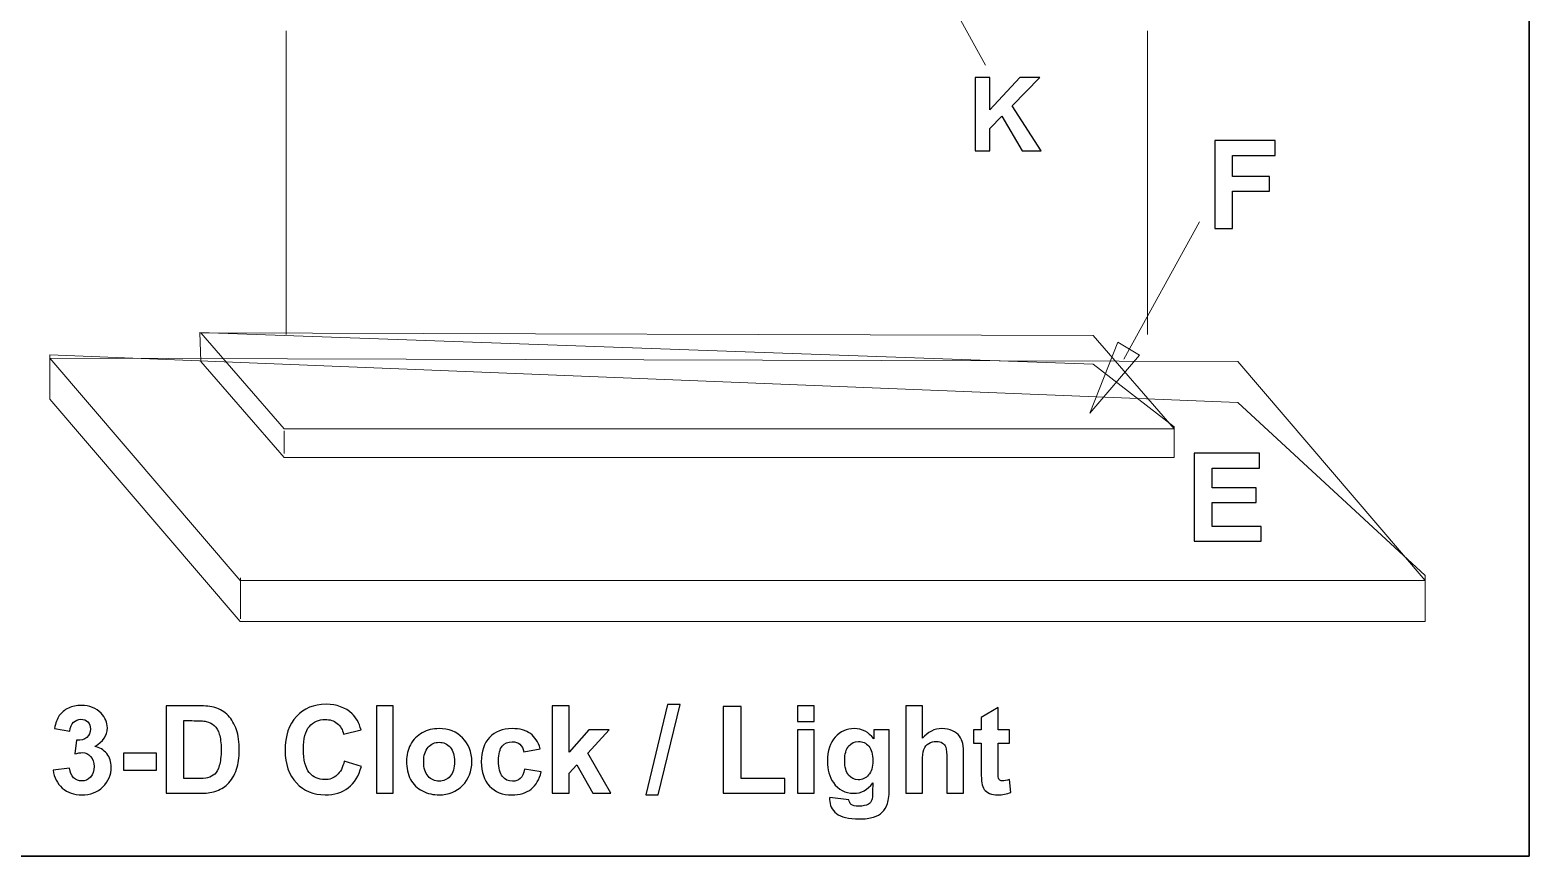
# Model space of a CAD drawing. Header units: centimetres. Extents: x -50 to 38, y -16.5 to 53.8.
# Drawn here: x -38.27 to -33.11, y 14.1 to 16.94 of the extents above; entities that cross this region are included whole.
import ezdxf
from ezdxf.lldxf.tags import DXFTag

# ---------------------------------------------------------------- set-up
doc = ezdxf.new("R2010")
doc.units = ezdxf.units.CM
doc.header["$MEASUREMENT"] = 0
doc.layers.add('layer 1', color=7, linetype='Continuous')
tags = doc.linetypes.add('New Line1', pattern=[0.4, 0.2, -0.2]).pattern_tags.tags
tags[6:7] = [DXFTag(74, 4), DXFTag(75, 0), DXFTag(340, '0'), DXFTag(46, 1.0), DXFTag(50, 0.0), DXFTag(44, 0.0), DXFTag(45, 0.0)]
tags[4:5] = [DXFTag(74, 4), DXFTag(75, 0), DXFTag(340, '0'), DXFTag(46, 1.0), DXFTag(50, 0.0), DXFTag(44, 0.0), DXFTag(45, 0.0)]
tags = doc.linetypes.add('New Line2', pattern=[0.4, 0.2, -0.2]).pattern_tags.tags
tags[6:7] = [DXFTag(74, 4), DXFTag(75, 0), DXFTag(340, '0'), DXFTag(46, 1.0), DXFTag(50, 0.0), DXFTag(44, 0.0), DXFTag(45, 0.0)]
tags[4:5] = [DXFTag(74, 4), DXFTag(75, 0), DXFTag(340, '0'), DXFTag(46, 1.0), DXFTag(50, 0.0), DXFTag(44, 0.0), DXFTag(45, 0.0)]

msp = doc.modelspace()

# ---------------------------------------------------------------- linework, layer by layer
at = {"layer": 'layer 1', "lineweight": 35}
msp.add_open_spline([(-43.05848, 25.57436), (-43.05848, 25.57436), (-33.11014, 25.57436), (-33.11014, 25.57436), (-33.11014, 25.57436), (-33.11014, 25.57436), (-33.11014, 14.1003), (-33.11014, 14.1003), (-33.11014, 14.1003), (-33.11014, 14.1003), (-43.05848, 14.1003), (-43.05848, 14.1003), (-43.05848, 14.1003), (-43.05848, 14.1003), (-43.05848, 25.57436), (-43.05848, 25.57436)], degree=3, knots=[0, 0, 0, 0, 0.2, 0.2, 0.2, 0.2, 0.4, 0.4, 0.4, 0.4, 0.6, 0.6, 0.6, 0.6, 1, 1, 1, 1], dxfattribs=at)
at = {"layer": 'layer 1', "lineweight": 18}
for points in [[(-35.24048, 17.29426), (-35.24048, 17.29426), (-34.97995, 16.82207), (-34.97995, 16.82207)], [(-34.50409, 15.81059), (-34.50409, 15.81059), (-34.24353, 16.28279), (-34.24353, 16.28279)]]:
    msp.add_open_spline(points, degree=3, dxfattribs=at)
at = {"layer": 'layer 1', "linetype": 'New Line2', "lineweight": 9}
msp.add_open_spline([(-37.38544, 16.93954), (-37.38544, 16.93954), (-37.38544, 15.89532), (-37.38544, 15.89532)], degree=3, dxfattribs=at)
at = {"layer": 'layer 1', "linetype": 'New Line1', "lineweight": 9}
msp.add_open_spline([(-34.42209, 16.93954), (-34.42209, 16.93954), (-34.42209, 15.89532), (-34.42209, 15.89532)], degree=3, dxfattribs=at)
at = {"layer": 'layer 1'}
for points, knots in [([(-35.01576, 16.52744), (-35.01576, 16.52744), (-35.01576, 16.78002), (-35.01576, 16.78002), (-35.01576, 16.78002), (-35.01576, 16.78002), (-34.96461, 16.78002), (-34.96461, 16.78002), (-34.96461, 16.78002), (-34.96461, 16.78002), (-34.96461, 16.66814), (-34.96461, 16.66814), (-34.96461, 16.66814), (-34.96461, 16.66814), (-34.86154, 16.78002), (-34.86154, 16.78002), (-34.86154, 16.78002), (-34.86154, 16.78002), (-34.79299, 16.78002), (-34.79299, 16.78002), (-34.79299, 16.78002), (-34.79299, 16.78002), (-34.88829, 16.68166), (-34.88829, 16.68166), (-34.88829, 16.68166), (-34.88829, 16.68166), (-34.78805, 16.52744), (-34.78805, 16.52744), (-34.78805, 16.52744), (-34.78805, 16.52744), (-34.85402, 16.52744), (-34.85402, 16.52744), (-34.85402, 16.52744), (-34.85402, 16.52744), (-34.92351, 16.64603), (-34.92351, 16.64603), (-34.92351, 16.64603), (-34.92351, 16.64603), (-34.96461, 16.60381), (-34.96461, 16.60381), (-34.96461, 16.60381), (-34.96461, 16.60381), (-34.96461, 16.52744), (-34.96461, 16.52744), (-34.96461, 16.52744), (-34.96461, 16.52744), (-35.01576, 16.52744), (-35.01576, 16.52744)], [0, 0, 0, 0, 0.0769231, 0.0769231, 0.0769231, 0.0769231, 0.1538462, 0.1538462, 0.1538462, 0.1538462, 0.2307692, 0.2307692, 0.2307692, 0.2307692, 0.3076923, 0.3076923, 0.3076923, 0.3076923, 0.3846154, 0.3846154, 0.3846154, 0.3846154, 0.4615385, 0.4615385, 0.4615385, 0.4615385, 0.5384615, 0.5384615, 0.5384615, 0.5384615, 0.6153846, 0.6153846, 0.6153846, 0.6153846, 0.6923077, 0.6923077, 0.6923077, 0.6923077, 0.7692308, 0.7692308, 0.7692308, 0.7692308, 0.8461538, 0.8461538, 0.8461538, 0.8461538, 1, 1, 1, 1]), ([(-34.19111, 16.25929), (-34.19111, 16.25929), (-34.19111, 16.56239), (-34.19111, 16.56239), (-34.19111, 16.56239), (-34.19111, 16.56239), (-33.98283, 16.56239), (-33.98283, 16.56239), (-33.98283, 16.56239), (-33.98283, 16.56239), (-33.98283, 16.51117), (-33.98283, 16.51117), (-33.98283, 16.51117), (-33.98283, 16.51117), (-34.12972, 16.51117), (-34.12972, 16.51117), (-34.12972, 16.51117), (-34.12972, 16.51117), (-34.12972, 16.43921), (-34.12972, 16.43921), (-34.12972, 16.43921), (-34.12972, 16.43921), (-34.00273, 16.43921), (-34.00273, 16.43921), (-34.00273, 16.43921), (-34.00273, 16.43921), (-34.00273, 16.38798), (-34.00273, 16.38798), (-34.00273, 16.38798), (-34.00273, 16.38798), (-34.12972, 16.38798), (-34.12972, 16.38798), (-34.12972, 16.38798), (-34.12972, 16.38798), (-34.12972, 16.25929), (-34.12972, 16.25929), (-34.12972, 16.25929), (-34.12972, 16.25929), (-34.19111, 16.25929), (-34.19111, 16.25929)], [0, 0, 0, 0, 0.0909091, 0.0909091, 0.0909091, 0.0909091, 0.1818182, 0.1818182, 0.1818182, 0.1818182, 0.2727273, 0.2727273, 0.2727273, 0.2727273, 0.3636364, 0.3636364, 0.3636364, 0.3636364, 0.4545455, 0.4545455, 0.4545455, 0.4545455, 0.5454545, 0.5454545, 0.5454545, 0.5454545, 0.6363636, 0.6363636, 0.6363636, 0.6363636, 0.7272727, 0.7272727, 0.7272727, 0.7272727, 0.8181818, 0.8181818, 0.8181818, 0.8181818, 1, 1, 1, 1]), ([(-34.26166, 15.18332), (-34.26166, 15.18332), (-34.26166, 15.48642), (-34.26166, 15.48642), (-34.26166, 15.48642), (-34.26166, 15.48642), (-34.03729, 15.48642), (-34.03729, 15.48642), (-34.03729, 15.48642), (-34.03729, 15.48642), (-34.03729, 15.4352), (-34.03729, 15.4352), (-34.03729, 15.4352), (-34.03729, 15.4352), (-34.20027, 15.4352), (-34.20027, 15.4352), (-34.20027, 15.4352), (-34.20027, 15.4352), (-34.20027, 15.36789), (-34.20027, 15.36789), (-34.20027, 15.36789), (-34.20027, 15.36789), (-34.04872, 15.36789), (-34.04872, 15.36789), (-34.04872, 15.36789), (-34.04872, 15.36789), (-34.04872, 15.31667), (-34.04872, 15.31667), (-34.04872, 15.31667), (-34.04872, 15.31667), (-34.20027, 15.31667), (-34.20027, 15.31667), (-34.20027, 15.31667), (-34.20027, 15.31667), (-34.20027, 15.23454), (-34.20027, 15.23454), (-34.20027, 15.23454), (-34.20027, 15.23454), (-34.03137, 15.23454), (-34.03137, 15.23454), (-34.03137, 15.23454), (-34.03137, 15.23454), (-34.03137, 15.18332), (-34.03137, 15.18332), (-34.03137, 15.18332), (-34.03137, 15.18332), (-34.26166, 15.18332), (-34.26166, 15.18332)], [0, 0, 0, 0, 0.0769231, 0.0769231, 0.0769231, 0.0769231, 0.1538462, 0.1538462, 0.1538462, 0.1538462, 0.2307692, 0.2307692, 0.2307692, 0.2307692, 0.3076923, 0.3076923, 0.3076923, 0.3076923, 0.3846154, 0.3846154, 0.3846154, 0.3846154, 0.4615385, 0.4615385, 0.4615385, 0.4615385, 0.5384615, 0.5384615, 0.5384615, 0.5384615, 0.6153846, 0.6153846, 0.6153846, 0.6153846, 0.6923077, 0.6923077, 0.6923077, 0.6923077, 0.7692308, 0.7692308, 0.7692308, 0.7692308, 0.8461538, 0.8461538, 0.8461538, 0.8461538, 1, 1, 1, 1]), ([(-38.18661, 14.39587), (-38.18661, 14.39587), (-38.13072, 14.40266), (-38.13072, 14.40266), (-38.13072, 14.40266), (-38.12896, 14.38837), (-38.1242, 14.37745), (-38.11643, 14.36988), (-38.11643, 14.36988), (-38.10865, 14.36232), (-38.09927, 14.35854), (-38.08827, 14.35854), (-38.08827, 14.35854), (-38.07643, 14.35854), (-38.06649, 14.36309), (-38.05836, 14.37212), (-38.05836, 14.37212), (-38.05031, 14.38116), (-38.04624, 14.39335), (-38.04624, 14.40876), (-38.04624, 14.40876), (-38.04624, 14.42326), (-38.0501, 14.43481), (-38.05787, 14.44329), (-38.05787, 14.44329), (-38.06565, 14.45176), (-38.0751, 14.45604), (-38.08631, 14.45604), (-38.08631, 14.45604), (-38.09366, 14.45604), (-38.10242, 14.45457), (-38.11264, 14.45169), (-38.11264, 14.45169), (-38.11264, 14.45169), (-38.10627, 14.49848), (-38.10627, 14.49848), (-38.10627, 14.49848), (-38.09072, 14.49806), (-38.07888, 14.50149), (-38.07069, 14.50871), (-38.07069, 14.50871), (-38.06249, 14.51585), (-38.05843, 14.52545), (-38.05843, 14.53743), (-38.05843, 14.53743), (-38.05843, 14.54758), (-38.06144, 14.55564), (-38.06747, 14.56173), (-38.06747, 14.56173), (-38.07349, 14.56776), (-38.08148, 14.57077), (-38.09149, 14.57077), (-38.09149, 14.57077), (-38.10137, 14.57077), (-38.10977, 14.56734), (-38.11671, 14.56047), (-38.11671, 14.56047), (-38.12371, 14.55361), (-38.12791, 14.54359), (-38.12945, 14.53042), (-38.12945, 14.53042), (-38.12945, 14.53042), (-38.18241, 14.53946), (-38.18241, 14.53946), (-38.18241, 14.53946), (-38.1787, 14.55781), (-38.17316, 14.57245), (-38.16567, 14.58345), (-38.16567, 14.58345), (-38.15824, 14.59437), (-38.14781, 14.60299), (-38.1345, 14.60929), (-38.1345, 14.60929), (-38.12119, 14.61553), (-38.1062, 14.61868), (-38.08967, 14.61868), (-38.08967, 14.61868), (-38.06137, 14.61868), (-38.03868, 14.60964), (-38.02159, 14.5915), (-38.02159, 14.5915), (-38.00751, 14.57665), (-38.00043, 14.55984), (-38.00043, 14.54114), (-38.00043, 14.54114), (-38.00043, 14.51466), (-38.01486, 14.49344), (-38.04379, 14.47768), (-38.04379, 14.47768), (-38.02656, 14.47397), (-38.01283, 14.4657), (-38.00247, 14.45281), (-38.00247, 14.45281), (-37.99217, 14.43993), (-37.98699, 14.42438), (-37.98699, 14.40617), (-37.98699, 14.40617), (-37.98699, 14.37976), (-37.99665, 14.35721), (-38.01591, 14.33857), (-38.01591, 14.33857), (-38.03518, 14.31994), (-38.05913, 14.31063), (-38.08785, 14.31063), (-38.08785, 14.31063), (-38.11503, 14.31063), (-38.13758, 14.31847), (-38.15544, 14.33423), (-38.15544, 14.33423), (-38.17337, 14.34992), (-38.18374, 14.37044), (-38.18661, 14.39587)], [0, 0, 0, 0, 0.0344828, 0.0344828, 0.0344828, 0.0344828, 0.0689655, 0.0689655, 0.0689655, 0.0689655, 0.1034483, 0.1034483, 0.1034483, 0.1034483, 0.137931, 0.137931, 0.137931, 0.137931, 0.1724138, 0.1724138, 0.1724138, 0.1724138, 0.2068966, 0.2068966, 0.2068966, 0.2068966, 0.2413793, 0.2413793, 0.2413793, 0.2413793, 0.2758621, 0.2758621, 0.2758621, 0.2758621, 0.3103448, 0.3103448, 0.3103448, 0.3103448, 0.3448276, 0.3448276, 0.3448276, 0.3448276, 0.3793103, 0.3793103, 0.3793103, 0.3793103, 0.4137931, 0.4137931, 0.4137931, 0.4137931, 0.4482759, 0.4482759, 0.4482759, 0.4482759, 0.4827586, 0.4827586, 0.4827586, 0.4827586, 0.5172414, 0.5172414, 0.5172414, 0.5172414, 0.5517241, 0.5517241, 0.5517241, 0.5517241, 0.5862069, 0.5862069, 0.5862069, 0.5862069, 0.6206897, 0.6206897, 0.6206897, 0.6206897, 0.6551724, 0.6551724, 0.6551724, 0.6551724, 0.6896552, 0.6896552, 0.6896552, 0.6896552, 0.7241379, 0.7241379, 0.7241379, 0.7241379, 0.7586207, 0.7586207, 0.7586207, 0.7586207, 0.7931034, 0.7931034, 0.7931034, 0.7931034, 0.8275862, 0.8275862, 0.8275862, 0.8275862, 0.862069, 0.862069, 0.862069, 0.862069, 0.8965517, 0.8965517, 0.8965517, 0.8965517, 0.9310345, 0.9310345, 0.9310345, 0.9310345, 1, 1, 1, 1]), ([(-37.79822, 14.617), (-37.79822, 14.617), (-37.68741, 14.617), (-37.68741, 14.617), (-37.68741, 14.617), (-37.66241, 14.617), (-37.64336, 14.61511), (-37.63026, 14.61125), (-37.63026, 14.61125), (-37.61268, 14.60607), (-37.59755, 14.59682), (-37.58501, 14.58352), (-37.58501, 14.58352), (-37.5724, 14.57028), (-37.56288, 14.55403), (-37.55629, 14.53477), (-37.55629, 14.53477), (-37.54978, 14.51557), (-37.54649, 14.49183), (-37.54649, 14.46367), (-37.54649, 14.46367), (-37.54649, 14.43888), (-37.54957, 14.41758), (-37.55573, 14.39965), (-37.55573, 14.39965), (-37.56323, 14.37773), (-37.57394, 14.36001), (-37.58788, 14.34649), (-37.58788, 14.34649), (-37.59839, 14.33619), (-37.61261, 14.32821), (-37.63047, 14.32246), (-37.63047, 14.32246), (-37.64385, 14.31819), (-37.66171, 14.31609), (-37.68412, 14.31609), (-37.68412, 14.31609), (-37.68412, 14.31609), (-37.79822, 14.31609), (-37.79822, 14.31609), (-37.79822, 14.31609), (-37.79822, 14.31609), (-37.79822, 14.617), (-37.79822, 14.617)], [0, 0, 0, 0, 0.0833333, 0.0833333, 0.0833333, 0.0833333, 0.1666667, 0.1666667, 0.1666667, 0.1666667, 0.25, 0.25, 0.25, 0.25, 0.3333333, 0.3333333, 0.3333333, 0.3333333, 0.4166667, 0.4166667, 0.4166667, 0.4166667, 0.5, 0.5, 0.5, 0.5, 0.5833333, 0.5833333, 0.5833333, 0.5833333, 0.6666667, 0.6666667, 0.6666667, 0.6666667, 0.75, 0.75, 0.75, 0.75, 0.8333333, 0.8333333, 0.8333333, 0.8333333, 1, 1, 1, 1]), ([(-37.18548, 14.42704), (-37.18548, 14.42704), (-37.12665, 14.40897), (-37.12665, 14.40897), (-37.12665, 14.40897), (-37.13568, 14.37584), (-37.15074, 14.35125), (-37.17175, 14.33514), (-37.17175, 14.33514), (-37.19277, 14.3191), (-37.21938, 14.31105), (-37.25167, 14.31105), (-37.25167, 14.31105), (-37.29167, 14.31105), (-37.32452, 14.32471), (-37.35029, 14.35202), (-37.35029, 14.35202), (-37.376, 14.37934), (-37.38889, 14.41667), (-37.38889, 14.46409), (-37.38889, 14.46409), (-37.38889, 14.51417), (-37.37593, 14.55312), (-37.35008, 14.58085), (-37.35008, 14.58085), (-37.32424, 14.60859), (-37.2902, 14.62246), (-37.24803, 14.62246), (-37.24803, 14.62246), (-37.21119, 14.62246), (-37.18128, 14.61153), (-37.15831, 14.58975), (-37.15831, 14.58975), (-37.14458, 14.57686), (-37.13435, 14.55837), (-37.12749, 14.5342), (-37.12749, 14.5342), (-37.12749, 14.5342), (-37.18758, 14.51992), (-37.18758, 14.51992), (-37.18758, 14.51992), (-37.19116, 14.53547), (-37.19858, 14.54779), (-37.20986, 14.55683), (-37.20986, 14.55683), (-37.2212, 14.56586), (-37.23493, 14.57035), (-37.25104, 14.57035), (-37.25104, 14.57035), (-37.27339, 14.57035), (-37.29153, 14.56236), (-37.3054, 14.54632), (-37.3054, 14.54632), (-37.31933, 14.53035), (-37.32627, 14.50444), (-37.32627, 14.46857), (-37.32627, 14.46857), (-37.32627, 14.43061), (-37.3194, 14.4035), (-37.30575, 14.38739), (-37.30575, 14.38739), (-37.29202, 14.37121), (-37.27423, 14.36316), (-37.2523, 14.36316), (-37.2523, 14.36316), (-37.23612, 14.36316), (-37.22218, 14.36827), (-37.21056, 14.37857), (-37.21056, 14.37857), (-37.19893, 14.38887), (-37.19053, 14.40497), (-37.18548, 14.42704)], [0, 0, 0, 0, 0.0526316, 0.0526316, 0.0526316, 0.0526316, 0.1052632, 0.1052632, 0.1052632, 0.1052632, 0.1578947, 0.1578947, 0.1578947, 0.1578947, 0.2105263, 0.2105263, 0.2105263, 0.2105263, 0.2631579, 0.2631579, 0.2631579, 0.2631579, 0.3157895, 0.3157895, 0.3157895, 0.3157895, 0.3684211, 0.3684211, 0.3684211, 0.3684211, 0.4210526, 0.4210526, 0.4210526, 0.4210526, 0.4736842, 0.4736842, 0.4736842, 0.4736842, 0.5263158, 0.5263158, 0.5263158, 0.5263158, 0.5789474, 0.5789474, 0.5789474, 0.5789474, 0.6315789, 0.6315789, 0.6315789, 0.6315789, 0.6842105, 0.6842105, 0.6842105, 0.6842105, 0.7368421, 0.7368421, 0.7368421, 0.7368421, 0.7894737, 0.7894737, 0.7894737, 0.7894737, 0.8421053, 0.8421053, 0.8421053, 0.8421053, 0.8947368, 0.8947368, 0.8947368, 0.8947368, 1, 1, 1, 1]), ([(-37.07488, 14.31609), (-37.07488, 14.31609), (-37.07488, 14.617), (-37.07488, 14.617), (-37.07488, 14.617), (-37.07488, 14.617), (-37.01731, 14.617), (-37.01731, 14.617), (-37.01731, 14.617), (-37.01731, 14.617), (-37.01731, 14.31609), (-37.01731, 14.31609), (-37.01731, 14.31609), (-37.01731, 14.31609), (-37.07488, 14.31609), (-37.07488, 14.31609)], [0, 0, 0, 0, 0.2, 0.2, 0.2, 0.2, 0.4, 0.4, 0.4, 0.4, 0.6, 0.6, 0.6, 0.6, 1, 1, 1, 1]), ([(-36.46978, 14.31609), (-36.46978, 14.31609), (-36.46978, 14.617), (-36.46978, 14.617), (-36.46978, 14.617), (-36.46978, 14.617), (-36.41221, 14.617), (-36.41221, 14.617), (-36.41221, 14.617), (-36.41221, 14.617), (-36.41221, 14.45737), (-36.41221, 14.45737), (-36.41221, 14.45737), (-36.41221, 14.45737), (-36.34476, 14.5342), (-36.34476, 14.5342), (-36.34476, 14.5342), (-36.34476, 14.5342), (-36.27373, 14.5342), (-36.27373, 14.5342), (-36.27373, 14.5342), (-36.27373, 14.5342), (-36.34812, 14.4545), (-36.34812, 14.4545), (-36.34812, 14.4545), (-36.34812, 14.4545), (-36.26827, 14.31609), (-36.26827, 14.31609), (-36.26827, 14.31609), (-36.26827, 14.31609), (-36.33047, 14.31609), (-36.33047, 14.31609), (-36.33047, 14.31609), (-36.33047, 14.31609), (-36.38552, 14.4145), (-36.38552, 14.4145), (-36.38552, 14.4145), (-36.38552, 14.4145), (-36.41221, 14.38592), (-36.41221, 14.38592), (-36.41221, 14.38592), (-36.41221, 14.38592), (-36.41221, 14.31609), (-36.41221, 14.31609), (-36.41221, 14.31609), (-36.41221, 14.31609), (-36.46978, 14.31609), (-36.46978, 14.31609)], [0, 0, 0, 0, 0.0769231, 0.0769231, 0.0769231, 0.0769231, 0.1538462, 0.1538462, 0.1538462, 0.1538462, 0.2307692, 0.2307692, 0.2307692, 0.2307692, 0.3076923, 0.3076923, 0.3076923, 0.3076923, 0.3846154, 0.3846154, 0.3846154, 0.3846154, 0.4615385, 0.4615385, 0.4615385, 0.4615385, 0.5384615, 0.5384615, 0.5384615, 0.5384615, 0.6153846, 0.6153846, 0.6153846, 0.6153846, 0.6923077, 0.6923077, 0.6923077, 0.6923077, 0.7692308, 0.7692308, 0.7692308, 0.7692308, 0.8461538, 0.8461538, 0.8461538, 0.8461538, 1, 1, 1, 1]), ([(-36.14829, 14.31105), (-36.14829, 14.31105), (-36.07348, 14.62204), (-36.07348, 14.62204), (-36.07348, 14.62204), (-36.07348, 14.62204), (-36.0302, 14.62204), (-36.0302, 14.62204), (-36.0302, 14.62204), (-36.0302, 14.62204), (-36.10542, 14.31105), (-36.10542, 14.31105), (-36.10542, 14.31105), (-36.10542, 14.31105), (-36.14829, 14.31105), (-36.14829, 14.31105)], [0, 0, 0, 0, 0.2, 0.2, 0.2, 0.2, 0.4, 0.4, 0.4, 0.4, 0.6, 0.6, 0.6, 0.6, 1, 1, 1, 1]), ([(-35.88157, 14.31609), (-35.88157, 14.31609), (-35.88157, 14.61447), (-35.88157, 14.61447), (-35.88157, 14.61447), (-35.88157, 14.61447), (-35.82063, 14.61447), (-35.82063, 14.61447), (-35.82063, 14.61447), (-35.82063, 14.61447), (-35.82063, 14.36694), (-35.82063, 14.36694), (-35.82063, 14.36694), (-35.82063, 14.36694), (-35.66976, 14.36694), (-35.66976, 14.36694), (-35.66976, 14.36694), (-35.66976, 14.36694), (-35.66976, 14.31609), (-35.66976, 14.31609), (-35.66976, 14.31609), (-35.66976, 14.31609), (-35.88157, 14.31609), (-35.88157, 14.31609)], [0, 0, 0, 0, 0.1428571, 0.1428571, 0.1428571, 0.1428571, 0.2857143, 0.2857143, 0.2857143, 0.2857143, 0.4285714, 0.4285714, 0.4285714, 0.4285714, 0.5714286, 0.5714286, 0.5714286, 0.5714286, 0.7142857, 0.7142857, 0.7142857, 0.7142857, 1, 1, 1, 1]), ([(-35.62696, 14.56362), (-35.62696, 14.56362), (-35.62696, 14.617), (-35.62696, 14.617), (-35.62696, 14.617), (-35.62696, 14.617), (-35.56939, 14.617), (-35.56939, 14.617), (-35.56939, 14.617), (-35.56939, 14.617), (-35.56939, 14.56362), (-35.56939, 14.56362), (-35.56939, 14.56362), (-35.56939, 14.56362), (-35.62696, 14.56362), (-35.62696, 14.56362)], [0, 0, 0, 0, 0.2, 0.2, 0.2, 0.2, 0.4, 0.4, 0.4, 0.4, 0.6, 0.6, 0.6, 0.6, 1, 1, 1, 1]), ([(-35.19676, 14.617), (-35.19676, 14.617), (-35.19676, 14.50549), (-35.19676, 14.50549), (-35.19676, 14.50549), (-35.17805, 14.52769), (-35.15564, 14.53883), (-35.12965, 14.53883), (-35.12965, 14.53883), (-35.11628, 14.53883), (-35.10423, 14.53638), (-35.09351, 14.53147), (-35.09351, 14.53147), (-35.0828, 14.5265), (-35.07474, 14.52027), (-35.06928, 14.51256), (-35.06928, 14.51256), (-35.06381, 14.50493), (-35.0601, 14.49645), (-35.05814, 14.48714), (-35.05814, 14.48714), (-35.05611, 14.47782), (-35.05513, 14.46339), (-35.05513, 14.44385), (-35.05513, 14.44385), (-35.05513, 14.44385), (-35.05513, 14.31609), (-35.05513, 14.31609), (-35.05513, 14.31609), (-35.05513, 14.31609), (-35.1127, 14.31609), (-35.1127, 14.31609), (-35.1127, 14.31609), (-35.1127, 14.31609), (-35.1127, 14.4311), (-35.1127, 14.4311), (-35.1127, 14.4311), (-35.1127, 14.45394), (-35.11382, 14.46843), (-35.116, 14.4746), (-35.116, 14.4746), (-35.11824, 14.48076), (-35.12216, 14.48566), (-35.12776, 14.48924), (-35.12776, 14.48924), (-35.13337, 14.49288), (-35.14037, 14.4947), (-35.14885, 14.4947), (-35.14885, 14.4947), (-35.15851, 14.4947), (-35.16713, 14.49239), (-35.17476, 14.4877), (-35.17476, 14.4877), (-35.1824, 14.48307), (-35.18793, 14.47607), (-35.19143, 14.46668), (-35.19143, 14.46668), (-35.19501, 14.45737), (-35.19676, 14.4435), (-35.19676, 14.42522), (-35.19676, 14.42522), (-35.19676, 14.42522), (-35.19676, 14.31609), (-35.19676, 14.31609), (-35.19676, 14.31609), (-35.19676, 14.31609), (-35.25433, 14.31609), (-35.25433, 14.31609), (-35.25433, 14.31609), (-35.25433, 14.31609), (-35.25433, 14.617), (-35.25433, 14.617), (-35.25433, 14.617), (-35.25433, 14.617), (-35.19676, 14.617), (-35.19676, 14.617)], [0, 0, 0, 0, 0.05, 0.05, 0.05, 0.05, 0.1, 0.1, 0.1, 0.1, 0.15, 0.15, 0.15, 0.15, 0.2, 0.2, 0.2, 0.2, 0.25, 0.25, 0.25, 0.25, 0.3, 0.3, 0.3, 0.3, 0.35, 0.35, 0.35, 0.35, 0.4, 0.4, 0.4, 0.4, 0.45, 0.45, 0.45, 0.45, 0.5, 0.5, 0.5, 0.5, 0.55, 0.55, 0.55, 0.55, 0.6, 0.6, 0.6, 0.6, 0.65, 0.65, 0.65, 0.65, 0.7, 0.7, 0.7, 0.7, 0.75, 0.75, 0.75, 0.75, 0.8, 0.8, 0.8, 0.8, 0.85, 0.85, 0.85, 0.85, 0.9, 0.9, 0.9, 0.9, 1, 1, 1, 1]), ([(-34.89718, 14.5342), (-34.89718, 14.5342), (-34.89718, 14.4884), (-34.89718, 14.4884), (-34.89718, 14.4884), (-34.89718, 14.4884), (-34.93668, 14.4884), (-34.93668, 14.4884), (-34.93668, 14.4884), (-34.93668, 14.4884), (-34.93668, 14.40007), (-34.93668, 14.40007), (-34.93668, 14.40007), (-34.93668, 14.38214), (-34.93633, 14.3717), (-34.93556, 14.36876), (-34.93556, 14.36876), (-34.93479, 14.36582), (-34.93311, 14.36337), (-34.93038, 14.36141), (-34.93038, 14.36141), (-34.92772, 14.35952), (-34.9245, 14.35854), (-34.92064, 14.35854), (-34.92064, 14.35854), (-34.91525, 14.35854), (-34.90755, 14.36036), (-34.89739, 14.36407), (-34.89739, 14.36407), (-34.89739, 14.36407), (-34.89256, 14.31924), (-34.89256, 14.31924), (-34.89256, 14.31924), (-34.90594, 14.3135), (-34.92106, 14.31063), (-34.93801, 14.31063), (-34.93801, 14.31063), (-34.94838, 14.31063), (-34.9577, 14.31238), (-34.96603, 14.31588), (-34.96603, 14.31588), (-34.97437, 14.31938), (-34.98046, 14.32393), (-34.98431, 14.32947), (-34.98431, 14.32947), (-34.98824, 14.33507), (-34.9909, 14.34257), (-34.99244, 14.35209), (-34.99244, 14.35209), (-34.99363, 14.35882), (-34.99426, 14.3724), (-34.99426, 14.39293), (-34.99426, 14.39293), (-34.99426, 14.39293), (-34.99426, 14.4884), (-34.99426, 14.4884), (-34.99426, 14.4884), (-34.99426, 14.4884), (-35.02074, 14.4884), (-35.02074, 14.4884), (-35.02074, 14.4884), (-35.02074, 14.4884), (-35.02074, 14.5342), (-35.02074, 14.5342), (-35.02074, 14.5342), (-35.02074, 14.5342), (-34.99426, 14.5342), (-34.99426, 14.5342), (-34.99426, 14.5342), (-34.99426, 14.5342), (-34.99426, 14.57749), (-34.99426, 14.57749), (-34.99426, 14.57749), (-34.99426, 14.57749), (-34.93668, 14.61153), (-34.93668, 14.61153), (-34.93668, 14.61153), (-34.93668, 14.61153), (-34.93668, 14.5342), (-34.93668, 14.5342), (-34.93668, 14.5342), (-34.93668, 14.5342), (-34.89718, 14.5342), (-34.89718, 14.5342)], [0, 0, 0, 0, 0.0454545, 0.0454545, 0.0454545, 0.0454545, 0.0909091, 0.0909091, 0.0909091, 0.0909091, 0.1363636, 0.1363636, 0.1363636, 0.1363636, 0.1818182, 0.1818182, 0.1818182, 0.1818182, 0.2272727, 0.2272727, 0.2272727, 0.2272727, 0.2727273, 0.2727273, 0.2727273, 0.2727273, 0.3181818, 0.3181818, 0.3181818, 0.3181818, 0.3636364, 0.3636364, 0.3636364, 0.3636364, 0.4090909, 0.4090909, 0.4090909, 0.4090909, 0.4545455, 0.4545455, 0.4545455, 0.4545455, 0.5, 0.5, 0.5, 0.5, 0.5454545, 0.5454545, 0.5454545, 0.5454545, 0.5909091, 0.5909091, 0.5909091, 0.5909091, 0.6363636, 0.6363636, 0.6363636, 0.6363636, 0.6818182, 0.6818182, 0.6818182, 0.6818182, 0.7272727, 0.7272727, 0.7272727, 0.7272727, 0.7727273, 0.7727273, 0.7727273, 0.7727273, 0.8181818, 0.8181818, 0.8181818, 0.8181818, 0.8636364, 0.8636364, 0.8636364, 0.8636364, 0.9090909, 0.9090909, 0.9090909, 0.9090909, 1, 1, 1, 1]), ([(-37.73728, 14.56614), (-37.73728, 14.56614), (-37.73728, 14.36694), (-37.73728, 14.36694), (-37.73728, 14.36694), (-37.73728, 14.36694), (-37.69211, 14.36694), (-37.69211, 14.36694), (-37.69211, 14.36694), (-37.67522, 14.36694), (-37.66304, 14.36792), (-37.65554, 14.36981), (-37.65554, 14.36981), (-37.64567, 14.37226), (-37.63754, 14.37647), (-37.6311, 14.38235), (-37.6311, 14.38235), (-37.62458, 14.38823), (-37.61933, 14.3979), (-37.61527, 14.41135), (-37.61527, 14.41135), (-37.61114, 14.4248), (-37.6091, 14.44322), (-37.6091, 14.46647), (-37.6091, 14.46647), (-37.6091, 14.48973), (-37.61114, 14.50752), (-37.61527, 14.51999), (-37.61527, 14.51999), (-37.61933, 14.53245), (-37.62507, 14.54212), (-37.63243, 14.54912), (-37.63243, 14.54912), (-37.63978, 14.55606), (-37.6491, 14.56082), (-37.66045, 14.56327), (-37.66045, 14.56327), (-37.66885, 14.56516), (-37.68545, 14.56614), (-37.71011, 14.56614), (-37.71011, 14.56614), (-37.71011, 14.56614), (-37.73728, 14.56614), (-37.73728, 14.56614)], [0, 0, 0, 0, 0.0833333, 0.0833333, 0.0833333, 0.0833333, 0.1666667, 0.1666667, 0.1666667, 0.1666667, 0.25, 0.25, 0.25, 0.25, 0.3333333, 0.3333333, 0.3333333, 0.3333333, 0.4166667, 0.4166667, 0.4166667, 0.4166667, 0.5, 0.5, 0.5, 0.5, 0.5833333, 0.5833333, 0.5833333, 0.5833333, 0.6666667, 0.6666667, 0.6666667, 0.6666667, 0.75, 0.75, 0.75, 0.75, 0.8333333, 0.8333333, 0.8333333, 0.8333333, 1, 1, 1, 1]), ([(-36.97157, 14.42781), (-36.97157, 14.447), (-36.96688, 14.46556), (-36.95742, 14.48349), (-36.95742, 14.48349), (-36.94796, 14.50149), (-36.93459, 14.51515), (-36.91729, 14.52461), (-36.91729, 14.52461), (-36.89999, 14.53406), (-36.88072, 14.53883), (-36.85936, 14.53883), (-36.85936, 14.53883), (-36.82637, 14.53883), (-36.7994, 14.52811), (-36.77832, 14.50668), (-36.77832, 14.50668), (-36.75724, 14.48517), (-36.74673, 14.45814), (-36.74673, 14.42536), (-36.74673, 14.42536), (-36.74673, 14.3923), (-36.75738, 14.36491), (-36.7786, 14.3432), (-36.7786, 14.3432), (-36.79989, 14.32148), (-36.82665, 14.31063), (-36.85894, 14.31063), (-36.85894, 14.31063), (-36.8789, 14.31063), (-36.89795, 14.31518), (-36.9161, 14.32422), (-36.9161, 14.32422), (-36.93417, 14.33325), (-36.94796, 14.34649), (-36.95742, 14.364), (-36.95742, 14.364), (-36.96688, 14.38144), (-36.97157, 14.40273), (-36.97157, 14.42781)], [0, 0, 0, 0, 0.0909091, 0.0909091, 0.0909091, 0.0909091, 0.1818182, 0.1818182, 0.1818182, 0.1818182, 0.2727273, 0.2727273, 0.2727273, 0.2727273, 0.3636364, 0.3636364, 0.3636364, 0.3636364, 0.4545455, 0.4545455, 0.4545455, 0.4545455, 0.5454545, 0.5454545, 0.5454545, 0.5454545, 0.6363636, 0.6363636, 0.6363636, 0.6363636, 0.7272727, 0.7272727, 0.7272727, 0.7272727, 0.8181818, 0.8181818, 0.8181818, 0.8181818, 1, 1, 1, 1]), ([(-36.91231, 14.42473), (-36.91231, 14.40308), (-36.9072, 14.38648), (-36.89697, 14.375), (-36.89697, 14.375), (-36.88668, 14.36344), (-36.87407, 14.3577), (-36.85901, 14.3577), (-36.85901, 14.3577), (-36.84402, 14.3577), (-36.83141, 14.36344), (-36.82126, 14.375), (-36.82126, 14.375), (-36.8111, 14.38648), (-36.80599, 14.40322), (-36.80599, 14.42515), (-36.80599, 14.42515), (-36.80599, 14.44651), (-36.8111, 14.46297), (-36.82126, 14.47446), (-36.82126, 14.47446), (-36.83141, 14.48602), (-36.84402, 14.49176), (-36.85901, 14.49176), (-36.85901, 14.49176), (-36.87407, 14.49176), (-36.88668, 14.48602), (-36.89697, 14.47446), (-36.89697, 14.47446), (-36.9072, 14.46297), (-36.91231, 14.44637), (-36.91231, 14.42473)], [0, 0, 0, 0, 0.1111111, 0.1111111, 0.1111111, 0.1111111, 0.2222222, 0.2222222, 0.2222222, 0.2222222, 0.3333333, 0.3333333, 0.3333333, 0.3333333, 0.4444444, 0.4444444, 0.4444444, 0.4444444, 0.5555556, 0.5555556, 0.5555556, 0.5555556, 0.6666667, 0.6666667, 0.6666667, 0.6666667, 0.7777778, 0.7777778, 0.7777778, 0.7777778, 1, 1, 1, 1]), ([(-36.51145, 14.46948), (-36.51145, 14.46948), (-36.56819, 14.4594), (-36.56819, 14.4594), (-36.56819, 14.4594), (-36.57008, 14.47068), (-36.57442, 14.47915), (-36.58122, 14.48489), (-36.58122, 14.48489), (-36.58801, 14.49057), (-36.59677, 14.49344), (-36.60755, 14.49344), (-36.60755, 14.49344), (-36.62191, 14.49344), (-36.6334, 14.48847), (-36.64194, 14.47852), (-36.64194, 14.47852), (-36.65049, 14.46857), (-36.65476, 14.45197), (-36.65476, 14.42865), (-36.65476, 14.42865), (-36.65476, 14.40273), (-36.65042, 14.38445), (-36.64173, 14.37374), (-36.64173, 14.37374), (-36.63305, 14.36302), (-36.62142, 14.3577), (-36.60685, 14.3577), (-36.60685, 14.3577), (-36.59593, 14.3577), (-36.58696, 14.36085), (-36.58003, 14.36708), (-36.58003, 14.36708), (-36.57302, 14.37332), (-36.56812, 14.38403), (-36.56525, 14.3993), (-36.56525, 14.3993), (-36.56525, 14.3993), (-36.50851, 14.38964), (-36.50851, 14.38964), (-36.50851, 14.38964), (-36.5144, 14.36358), (-36.52567, 14.3439), (-36.54234, 14.33059), (-36.54234, 14.33059), (-36.55901, 14.31728), (-36.58136, 14.31063), (-36.60944, 14.31063), (-36.60944, 14.31063), (-36.64124, 14.31063), (-36.66667, 14.32071), (-36.68558, 14.34082), (-36.68558, 14.34082), (-36.70456, 14.36099), (-36.71402, 14.38887), (-36.71402, 14.42452), (-36.71402, 14.42452), (-36.71402, 14.46059), (-36.70449, 14.48861), (-36.68551, 14.50871), (-36.68551, 14.50871), (-36.66653, 14.52881), (-36.64082, 14.53883), (-36.60839, 14.53883), (-36.60839, 14.53883), (-36.58192, 14.53883), (-36.56083, 14.53308), (-36.54514, 14.52167), (-36.54514, 14.52167), (-36.52952, 14.51025), (-36.51832, 14.49288), (-36.51145, 14.46948)], [0, 0, 0, 0, 0.0526316, 0.0526316, 0.0526316, 0.0526316, 0.1052632, 0.1052632, 0.1052632, 0.1052632, 0.1578947, 0.1578947, 0.1578947, 0.1578947, 0.2105263, 0.2105263, 0.2105263, 0.2105263, 0.2631579, 0.2631579, 0.2631579, 0.2631579, 0.3157895, 0.3157895, 0.3157895, 0.3157895, 0.3684211, 0.3684211, 0.3684211, 0.3684211, 0.4210526, 0.4210526, 0.4210526, 0.4210526, 0.4736842, 0.4736842, 0.4736842, 0.4736842, 0.5263158, 0.5263158, 0.5263158, 0.5263158, 0.5789474, 0.5789474, 0.5789474, 0.5789474, 0.6315789, 0.6315789, 0.6315789, 0.6315789, 0.6842105, 0.6842105, 0.6842105, 0.6842105, 0.7368421, 0.7368421, 0.7368421, 0.7368421, 0.7894737, 0.7894737, 0.7894737, 0.7894737, 0.8421053, 0.8421053, 0.8421053, 0.8421053, 0.8947368, 0.8947368, 0.8947368, 0.8947368, 1, 1, 1, 1]), ([(-35.62696, 14.31609), (-35.62696, 14.31609), (-35.62696, 14.5342), (-35.62696, 14.5342), (-35.62696, 14.5342), (-35.62696, 14.5342), (-35.56939, 14.5342), (-35.56939, 14.5342), (-35.56939, 14.5342), (-35.56939, 14.5342), (-35.56939, 14.31609), (-35.56939, 14.31609), (-35.56939, 14.31609), (-35.56939, 14.31609), (-35.62696, 14.31609), (-35.62696, 14.31609)], [0, 0, 0, 0, 0.2, 0.2, 0.2, 0.2, 0.4, 0.4, 0.4, 0.4, 0.6, 0.6, 0.6, 0.6, 1, 1, 1, 1]), ([(-35.51566, 14.30222), (-35.51566, 14.30222), (-35.44968, 14.29424), (-35.44968, 14.29424), (-35.44968, 14.29424), (-35.44856, 14.28646), (-35.44604, 14.28114), (-35.44212, 14.2782), (-35.44212, 14.2782), (-35.43659, 14.27406), (-35.42797, 14.27196), (-35.4162, 14.27196), (-35.4162, 14.27196), (-35.40114, 14.27196), (-35.38987, 14.2742), (-35.3823, 14.27876), (-35.3823, 14.27876), (-35.37726, 14.28177), (-35.37341, 14.2866), (-35.37082, 14.29333), (-35.37082, 14.29333), (-35.36906, 14.29809), (-35.36815, 14.30698), (-35.36815, 14.3198), (-35.36815, 14.3198), (-35.36815, 14.3198), (-35.36787, 14.35167), (-35.36787, 14.35167), (-35.36787, 14.35167), (-35.38524, 14.32793), (-35.4071, 14.31609), (-35.43343, 14.31609), (-35.43343, 14.31609), (-35.46271, 14.31609), (-35.48597, 14.32849), (-35.50306, 14.35321), (-35.50306, 14.35321), (-35.51651, 14.37276), (-35.52323, 14.39713), (-35.52323, 14.4262), (-35.52323, 14.4262), (-35.52323, 14.46276), (-35.5144, 14.49064), (-35.49682, 14.5099), (-35.49682, 14.5099), (-35.47924, 14.52916), (-35.45732, 14.53883), (-35.43112, 14.53883), (-35.43112, 14.53883), (-35.40416, 14.53883), (-35.38188, 14.52699), (-35.36437, 14.50332), (-35.36437, 14.50332), (-35.36437, 14.50332), (-35.36437, 14.5342), (-35.36437, 14.5342), (-35.36437, 14.5342), (-35.36437, 14.5342), (-35.31058, 14.5342), (-35.31058, 14.5342), (-35.31058, 14.5342), (-35.31058, 14.5342), (-35.31058, 14.33864), (-35.31058, 14.33864), (-35.31058, 14.33864), (-35.31058, 14.31294), (-35.31268, 14.29368), (-35.31695, 14.281), (-35.31695, 14.281), (-35.32115, 14.26825), (-35.32711, 14.2583), (-35.33481, 14.25102), (-35.33481, 14.25102), (-35.34245, 14.24381), (-35.35267, 14.23806), (-35.36549, 14.234), (-35.36549, 14.234), (-35.37831, 14.22987), (-35.39449, 14.22784), (-35.41403, 14.22784), (-35.41403, 14.22784), (-35.45101, 14.22784), (-35.47721, 14.23421), (-35.49269, 14.24689), (-35.49269, 14.24689), (-35.50817, 14.25964), (-35.51587, 14.27567), (-35.51587, 14.29522), (-35.51587, 14.29522), (-35.51587, 14.29711), (-35.5158, 14.29949), (-35.51566, 14.30222)], [0, 0, 0, 0, 0.0416667, 0.0416667, 0.0416667, 0.0416667, 0.0833333, 0.0833333, 0.0833333, 0.0833333, 0.125, 0.125, 0.125, 0.125, 0.1666667, 0.1666667, 0.1666667, 0.1666667, 0.2083333, 0.2083333, 0.2083333, 0.2083333, 0.25, 0.25, 0.25, 0.25, 0.2916667, 0.2916667, 0.2916667, 0.2916667, 0.3333333, 0.3333333, 0.3333333, 0.3333333, 0.375, 0.375, 0.375, 0.375, 0.4166667, 0.4166667, 0.4166667, 0.4166667, 0.4583333, 0.4583333, 0.4583333, 0.4583333, 0.5, 0.5, 0.5, 0.5, 0.5416667, 0.5416667, 0.5416667, 0.5416667, 0.5833333, 0.5833333, 0.5833333, 0.5833333, 0.625, 0.625, 0.625, 0.625, 0.6666667, 0.6666667, 0.6666667, 0.6666667, 0.7083333, 0.7083333, 0.7083333, 0.7083333, 0.75, 0.75, 0.75, 0.75, 0.7916667, 0.7916667, 0.7916667, 0.7916667, 0.8333333, 0.8333333, 0.8333333, 0.8333333, 0.875, 0.875, 0.875, 0.875, 0.9166667, 0.9166667, 0.9166667, 0.9166667, 1, 1, 1, 1]), ([(-35.46397, 14.42956), (-35.46397, 14.40645), (-35.45949, 14.38957), (-35.45059, 14.37885), (-35.45059, 14.37885), (-35.44163, 14.36813), (-35.43056, 14.36274), (-35.41746, 14.36274), (-35.41746, 14.36274), (-35.40346, 14.36274), (-35.39155, 14.36827), (-35.38188, 14.37927), (-35.38188, 14.37927), (-35.37215, 14.39027), (-35.36731, 14.40652), (-35.36731, 14.42809), (-35.36731, 14.42809), (-35.36731, 14.45064), (-35.37194, 14.46738), (-35.38125, 14.47831), (-35.38125, 14.47831), (-35.3905, 14.48924), (-35.40226, 14.4947), (-35.41648, 14.4947), (-35.41648, 14.4947), (-35.43028, 14.4947), (-35.44163, 14.48931), (-35.45059, 14.47859), (-35.45059, 14.47859), (-35.45949, 14.46787), (-35.46397, 14.45155), (-35.46397, 14.42956)], [0, 0, 0, 0, 0.1111111, 0.1111111, 0.1111111, 0.1111111, 0.2222222, 0.2222222, 0.2222222, 0.2222222, 0.3333333, 0.3333333, 0.3333333, 0.3333333, 0.4444444, 0.4444444, 0.4444444, 0.4444444, 0.5555556, 0.5555556, 0.5555556, 0.5555556, 0.6666667, 0.6666667, 0.6666667, 0.6666667, 0.7777778, 0.7777778, 0.7777778, 0.7777778, 1, 1, 1, 1]), ([(-37.94532, 14.39636), (-37.94532, 14.39636), (-37.94532, 14.45394), (-37.94532, 14.45394), (-37.94532, 14.45394), (-37.94532, 14.45394), (-37.83185, 14.45394), (-37.83185, 14.45394), (-37.83185, 14.45394), (-37.83185, 14.45394), (-37.83185, 14.39636), (-37.83185, 14.39636), (-37.83185, 14.39636), (-37.83185, 14.39636), (-37.94532, 14.39636), (-37.94532, 14.39636)], [0, 0, 0, 0, 0.2, 0.2, 0.2, 0.2, 0.4, 0.4, 0.4, 0.4, 0.6, 0.6, 0.6, 0.6, 1, 1, 1, 1])]:
    msp.add_open_spline(points, degree=3, knots=knots, dxfattribs=at)
at = {"layer": 'layer 1', "color": 254, "lineweight": 9}
for points in [[(-37.67882, 15.80229), (-37.67882, 15.80229), (-37.3925, 15.4716), (-37.3925, 15.4716), (-37.3925, 15.4716), (-37.3925, 15.4716), (-34.33036, 15.4716), (-34.33036, 15.4716), (-34.33036, 15.4716), (-34.33036, 15.4716), (-34.33036, 15.57782), (-34.33036, 15.57782), (-34.33036, 15.57782), (-34.33036, 15.57782), (-34.60887, 15.79326), (-34.60887, 15.79326), (-34.60887, 15.79326), (-34.60887, 15.79326), (-37.68178, 15.90238), (-37.68178, 15.90238), (-37.68178, 15.90238), (-37.68178, 15.90238), (-37.67882, 15.80229), (-37.67882, 15.80229)], [(-38.19773, 15.67307), (-38.19773, 15.67307), (-37.54333, 14.9075), (-37.54333, 14.9075), (-37.54333, 14.9075), (-37.54333, 14.9075), (-33.46758, 14.9075), (-33.46758, 14.9075), (-33.46758, 14.9075), (-33.46758, 14.9075), (-33.46758, 15.06625), (-33.46758, 15.06625), (-33.46758, 15.06625), (-33.46758, 15.06625), (-34.11154, 15.66104), (-34.11154, 15.66104), (-34.11154, 15.66104), (-34.11154, 15.66104), (-38.19773, 15.82473), (-38.19773, 15.82473), (-38.19773, 15.82473), (-38.19773, 15.82473), (-38.19773, 15.67307), (-38.19773, 15.67307)]]:
    msp.add_open_spline(points, degree=3, knots=[0, 0, 0, 0, 0.1428571, 0.1428571, 0.1428571, 0.1428571, 0.2857143, 0.2857143, 0.2857143, 0.2857143, 0.4285714, 0.4285714, 0.4285714, 0.4285714, 0.5714286, 0.5714286, 0.5714286, 0.5714286, 0.7142857, 0.7142857, 0.7142857, 0.7142857, 1, 1, 1, 1], dxfattribs=at)
at = {"layer": 'layer 1', "color": 7, "lineweight": 9}
for points in [[(-37.67882, 15.90107), (-37.67882, 15.90107), (-37.3925, 15.57038), (-37.3925, 15.57038), (-37.3925, 15.57038), (-37.3925, 15.57038), (-34.33036, 15.57038), (-34.33036, 15.57038), (-34.33036, 15.57038), (-34.33036, 15.57038), (-34.60887, 15.89204), (-34.60887, 15.89204), (-34.60887, 15.89204), (-34.60887, 15.89204), (-37.67882, 15.90107), (-37.67882, 15.90107)], [(-38.19773, 15.81418), (-38.19773, 15.81418), (-37.54333, 15.04861), (-37.54333, 15.04861), (-37.54333, 15.04861), (-37.54333, 15.04861), (-33.46758, 15.04861), (-33.46758, 15.04861), (-33.46758, 15.04861), (-33.46758, 15.04861), (-34.11154, 15.80215), (-34.11154, 15.80215), (-34.11154, 15.80215), (-34.11154, 15.80215), (-38.19773, 15.81418), (-38.19773, 15.81418)]]:
    msp.add_open_spline(points, degree=3, knots=[0, 0, 0, 0, 0.2, 0.2, 0.2, 0.2, 0.4, 0.4, 0.4, 0.4, 0.6, 0.6, 0.6, 0.6, 1, 1, 1, 1], dxfattribs=at)
at = {"layer": 'layer 1', "lineweight": 18}
msp.add_open_spline([(-34.52437, 15.86885), (-34.52437, 15.86885), (-34.62072, 15.6242), (-34.62072, 15.6242), (-34.62072, 15.6242), (-34.62072, 15.6242), (-34.4499, 15.82412), (-34.4499, 15.82412), (-34.4499, 15.82412), (-34.4499, 15.82412), (-34.52437, 15.86885), (-34.52437, 15.86885)], degree=3, knots=[0, 0, 0, 0, 0.25, 0.25, 0.25, 0.25, 0.5, 0.5, 0.5, 0.5, 1, 1, 1, 1], dxfattribs=at)
at = {"layer": 'layer 1', "lineweight": 9}
for points in [[(-37.39249, 15.5637), (-37.39249, 15.5637), (-37.39249, 15.48609), (-37.39249, 15.48609)], [(-37.54215, 15.05745), (-37.54215, 15.05745), (-37.54215, 14.91634), (-37.54215, 14.91634)]]:
    msp.add_open_spline(points, degree=3, dxfattribs=at)

doc.saveas('drawing.dxf')
